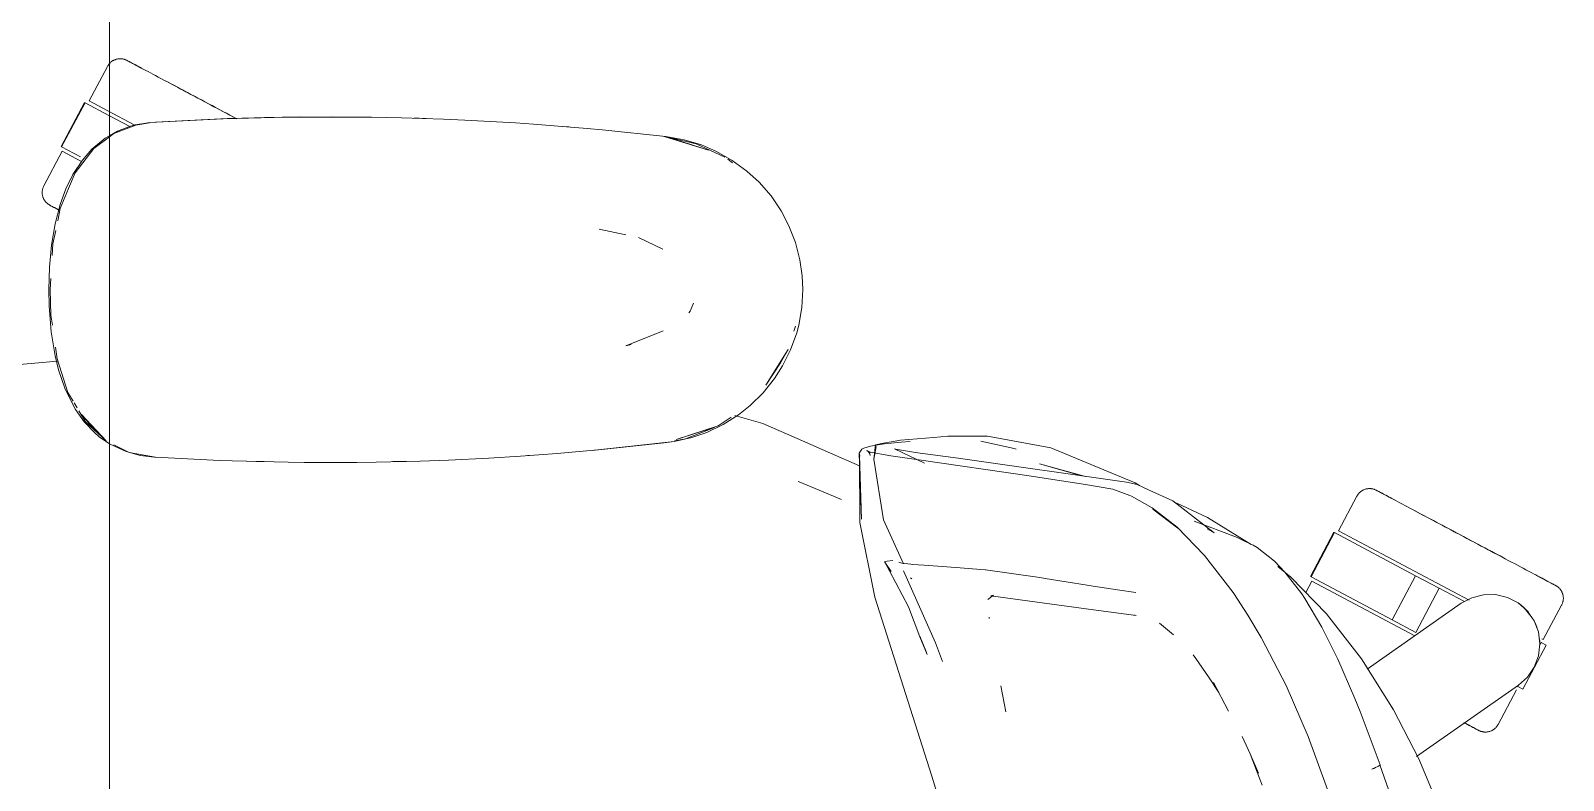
# Model space of a CAD drawing. Header units: millimetres. Extents: x 155927 to 326028, y -36033 to 97293.
# Drawn here: x 223442.4 to 223871.9, y 18969.8 to 19180.1 of the extents above; entities that cross this region are included whole.
import ezdxf

# ---------------------------------------------------------------- set-up
doc = ezdxf.new("R2010")
doc.units = ezdxf.units.MM
doc.header["$MEASUREMENT"] = 0
doc.layers.add('G-IMPT', color=8, linetype='CONTINUOUS', lineweight=9)
doc.layers.add('I-FURN', color=8, linetype='CONTINUOUS', lineweight=9)

msp = doc.modelspace()

# ---------------------------------------------------------------- linework, layer by layer
at = {"layer": 'G-IMPT'}
for p, q in [((223471.86, 19153.59), (223465.67, 19151.18)), ((223466.7, 19151.84), (223470.34, 19153.24)), ((223471.69, 19153.61), (223470.34, 19153.24)), ((223471.69, 19153.61), (223474.08, 19154.05)), ((223471.86, 19153.59), (223475.71, 19154.17)), ((223475.73, 19154.3), (223474.08, 19154.05)), ((223497.51, 19155.39), (223475.73, 19154.3)), ((223496.3, 19155.35), (223475.73, 19154.3)), ((223475.73, 19154.3), (223477.33, 19154.42)), ((223497.51, 19155.39), (223477.33, 19154.42)), ((223517.7, 19155.85), (223496.3, 19155.35)), ((223507.87, 19155.69), (223496.3, 19155.35)), ((223496.3, 19155.35), (223497.51, 19155.39)), ((223517.7, 19155.85), (223497.51, 19155.39)), ((223507.87, 19155.69), (223527.09, 19155.9)), ((223517.7, 19155.85), (223507.87, 19155.69)), ((223537.88, 19155.81), (223507.87, 19155.69)), ((223515.66, 19155.83), (223513.75, 19155.76)), ((223517.7, 19155.82), (223515.66, 19155.83)), ((223537.88, 19155.81), (223517.7, 19155.85)), ((223537.88, 19155.81), (223527.09, 19155.9)), ((223537.88, 19155.81), (223546.3, 19155.64)), ((223558.06, 19155.26), (223546.3, 19155.64)), ((223551.24, 19155.51), (223549.74, 19155.52)), ((223553.17, 19155.4), (223551.24, 19155.51)), ((223558.06, 19155.26), (223564.08, 19155)), ((223578.22, 19154.19), (223564.08, 19155)), ((223583.31, 19153.87), (223578.22, 19154.19)), ((223583.31, 19153.87), (223598.37, 19152.62)), ((223591.5, 19153.21), (223593.17, 19153.05)), ((223598.37, 19152.62), (223602.5, 19152.27)), ((223602.5, 19152.27), (223620.42, 19150.37)), ((223463.27, 19149.89), (223459.53, 19146.81)), ((223464.46, 19150.28), (223460.04, 19147.01)), ((223464.46, 19150.57), (223463.27, 19149.89)), ((223466.7, 19151.84), (223464.46, 19150.57)), ((223465.67, 19151.18), (223464.46, 19150.28)), ((223619.91, 19150.37), (223632.37, 19146.54)), ((223619.91, 19150.37), (223623.23, 19149.45)), ((223620.42, 19150.37), (223625.47, 19149.47)), ((223628.88, 19148.32), (223620.48, 19150.24)), ((223632.37, 19146.54), (223623.23, 19149.45)), ((223630.33, 19148.01), (223625.47, 19149.47)), ((223628.88, 19148.32), (223636.95, 19144.59)), ((223634.57, 19146.2), (223630.33, 19148.01)), ((223454.2, 19139.72), (223456.86, 19143.77)), ((223460.04, 19147.01), (223454.83, 19140.22)), ((223456.86, 19143.77), (223459.53, 19146.81)), ((223634.57, 19146.2), (223639.01, 19143.68)), ((223639.05, 19142.99), (223637.73, 19144)), ((223643.1, 19140.69), (223639.01, 19143.68)), ((223454.2, 19139.72), (223452.22, 19135.65)), ((223454.83, 19140.22), (223452.99, 19135.83)), ((223643.1, 19140.69), (223646.53, 19137.52)), ((223450.63, 19131.32), (223452.22, 19135.65)), ((223450.66, 19130.2), (223452.99, 19135.83)), ((223649.85, 19133.69), (223646.53, 19137.52)), ((223450.63, 19131.32), (223449.21, 19125.84)), ((223652.69, 19129.52), (223649.85, 19133.69)), ((223450.66, 19130.2), (223449.95, 19126.74)), ((223652.69, 19129.52), (223654.87, 19125.36)), ((223448.21, 19119.9), (223449.21, 19125.84)), ((223449.39, 19123.99), (223448.62, 19120.24)), ((223601.71, 19124.4), (223609.14, 19122.83)), ((223619.54, 19118.79), (223612.76, 19122.06)), ((223654.87, 19125.36), (223656.71, 19120.64)), ((223448.21, 19119.9), (223447.64, 19113.75)), ((223448.62, 19120.24), (223448.42, 19117.04)), ((223657.97, 19115.78), (223656.71, 19120.64)), ((223447.46, 19107.42), (223447.64, 19113.75)), ((223657.97, 19115.78), (223658.62, 19111.26)), ((223448.02, 19110.52), (223447.83, 19107.42)), ((223658.79, 19107.42), (223658.62, 19111.26)), ((223447.55, 19102.91), (223447.46, 19107.42)), ((223448.06, 19100.25), (223447.83, 19107.42)), ((223658.79, 19107.42), (223658.49, 19102.38)), ((223447.55, 19102.91), (223448.12, 19095.59)), ((223627.16, 19101.37), (223626.86, 19100.92)), ((223628.17, 19103.59), (223627.16, 19101.37)), ((223658.49, 19102.38), (223657.61, 19097.43)), ((223448.06, 19100.25), (223448.46, 19097.47)), ((223656.25, 19095.74), (223656.68, 19097.15)), ((223657.61, 19097.43), (223657.05, 19095.3)), ((223449.24, 19088.83), (223448.12, 19095.59)), ((223609.21, 19091.7), (223619.63, 19095.84)), ((223609.21, 19091.7), (223610.65, 19091.99)), ((223655.34, 19090.53), (223657.05, 19095.3)), ((223450.22, 19084.91), (223449.24, 19088.83)), ((223449.33, 19091.28), (223449.79, 19087.99)), ((223449.79, 19087.99), (223452.82, 19078.6)), ((223654.69, 19090.62), (223648.37, 19080.67)), ((223654.69, 19090.62), (223652.53, 19086.94)), ((223655.34, 19090.53), (223653.1, 19086.02)), ((223449.92, 19087.37), (223434.05, 19085.93)), ((223450.22, 19084.91), (223451.96, 19079.82)), ((223652.53, 19086.94), (223648.37, 19080.67)), ((223653.1, 19086.02), (223650.83, 19082.47)), ((223451.96, 19079.82), (223454.16, 19075.18)), ((223647.64, 19078.49), (223650.83, 19082.47)), ((223452.82, 19078.6), (223454.29, 19076.15)), ((223454.16, 19075.18), (223454.97, 19073.81)), ((223454.57, 19075.68), (223455.43, 19074.24)), ((223644.04, 19074.94), (223640.73, 19072.32)), ((223647.64, 19078.49), (223644.04, 19074.94)), ((223457.41, 19070.35), (223454.97, 19073.81)), ((223455.9, 19073.45), (223457.78, 19070.3)), ((223456.59, 19072.38), (223463.49, 19064.99)), ((223456.59, 19072.38), (223457.87, 19070.91)), ((223458, 19070.76), (223461.08, 19067.23)), ((223635.08, 19069.2), (223638.66, 19071.62)), ((223636.4, 19069.59), (223640.73, 19072.32)), ((223647.56, 19069.88), (223639.74, 19072.13)), ((223460.28, 19067.31), (223457.41, 19070.35)), ((223457.78, 19070.3), (223463.49, 19064.99)), ((223460.28, 19067.31), (223461.6, 19066.17)), ((223463.49, 19064.99), (223461.08, 19067.23)), ((223635.08, 19069.2), (223623.23, 19065.38)), ((223632.37, 19068.3), (223623.23, 19065.38)), ((223625.86, 19065.59), (223634.04, 19068.79)), ((223631.82, 19067.4), (223627.69, 19065.95)), ((223636.4, 19069.59), (223631.82, 19067.4)), ((223635.08, 19069.2), (223632.37, 19068.3)), ((223647.56, 19069.88), (223658.69, 19065.02)), ((223695.46, 19065.98), (223699.42, 19066.32)), ((223699.42, 19066.32), (223703.58, 19066.32)), ((223710.55, 19066.29), (223703.58, 19066.32)), ((223710.55, 19066.29), (223728.25, 19063.05)), ((223464.46, 19064.22), (223461.6, 19066.17)), ((223464.82, 19063.97), (223464.63, 19064.1)), ((223464.82, 19063.97), (223469.15, 19061.98)), ((223465.73, 19063.89), (223469.99, 19061.79)), ((223473.1, 19060.92), (223469.15, 19061.98)), ((223601.29, 19062.45), (223589.9, 19061.46)), ((223622.73, 19064.8), (223599.77, 19062.34)), ((223599.77, 19062.34), (223619.91, 19064.46)), ((223622.73, 19064.8), (223601.29, 19062.45)), ((223622.73, 19064.8), (223619.91, 19064.46)), ((223622.73, 19064.8), (223627.69, 19065.95)), ((223622.8, 19065.01), (223625.86, 19065.59)), ((223658.69, 19065.02), (223666.52, 19061.6)), ((223674.55, 19061.59), (223674.95, 19062.16)), ((223675.32, 19062.65), (223674.95, 19062.16)), ((223675.32, 19062.65), (223675.86, 19062.97)), ((223677.72, 19063.53), (223675.86, 19062.97)), ((223677.21, 19061.93), (223676.71, 19062.33)), ((223677.81, 19061.77), (223676.71, 19062.33)), ((223677.81, 19061.77), (223677.19, 19061.94)), ((223677.19, 19061.94), (223683.46, 19060.83)), ((223677.54, 19061.39), (223677.21, 19061.93)), ((223681, 19064.06), (223677.72, 19063.53)), ((223679.33, 19063.46), (223678.64, 19059.88)), ((223678.7, 19059.92), (223679.09, 19063.88)), ((223679.33, 19063.46), (223678.7, 19059.92)), ((223681.41, 19064.32), (223679.09, 19063.88)), ((223681, 19064.06), (223681.62, 19064.14)), ((223681.41, 19064.32), (223685.66, 19065.13)), ((223686.3, 19064.65), (223681.62, 19064.14)), ((223692.86, 19058.73), (223684.43, 19062.74)), ((223684.43, 19062.74), (223685.29, 19062.59)), ((223685.29, 19062.59), (223690.31, 19061.76)), ((223686.13, 19065.17), (223685.66, 19065.13)), ((223695.46, 19065.98), (223686.13, 19065.17)), ((223686.3, 19064.65), (223688.89, 19064.87)), ((223708.69, 19064.88), (223717.99, 19062.84)), ((223717.99, 19062.84), (223718.57, 19062.68)), ((223728.25, 19063.05), (223732.11, 19061.46)), ((223469.99, 19061.79), (223477.33, 19060.42)), ((223477.11, 19060.42), (223473.1, 19060.92)), ((223482.77, 19060.13), (223477.11, 19060.42)), ((223482.77, 19060.13), (223495.33, 19059.52)), ((223498.88, 19059.39), (223495.33, 19059.52)), ((223514.55, 19059.02), (223498.88, 19059.39)), ((223502.92, 19059.31), (223505.04, 19059.22)), ((223507.82, 19059.19), (223505.6, 19059.19)), ((223514.55, 19059.02), (223519.06, 19058.96)), ((223519.06, 19058.96), (223533.77, 19058.97)), ((223539.24, 19059.04), (223533.77, 19058.97)), ((223539.24, 19059.04), (223551.55, 19059.34)), ((223546.02, 19059.18), (223543.89, 19059.18)), ((223547.68, 19059.26), (223546.02, 19059.18)), ((223559.43, 19059.63), (223551.55, 19059.34)), ((223559.43, 19059.63), (223570.74, 19060.17)), ((223579.61, 19060.73), (223570.74, 19060.17)), ((223579.61, 19060.73), (223589.9, 19061.46)), ((223581.65, 19060.87), (223583.07, 19061)), ((223666.52, 19061.6), (223674.69, 19058.03)), ((223674.55, 19061.59), (223674.74, 19060.72)), ((223675.17, 19043.02), (223674.58, 19061.47)), ((223674.58, 19061.47), (223674.68, 19061.01)), ((223675.17, 19043.02), (223674.68, 19061.01)), ((223674.73, 19042.14), (223674.68, 19061.01)), ((223674.68, 19061.01), (223674.72, 19060.83)), ((223674.74, 19060.72), (223674.72, 19060.83)), ((223677.54, 19061.39), (223677.61, 19060.89)), ((223681.36, 19042.84), (223678.64, 19059.88)), ((223691.31, 19059.72), (223683.46, 19060.83)), ((223690.31, 19061.76), (223691.61, 19061.55)), ((223722.18, 19055.16), (223691.31, 19059.72)), ((223702.27, 19060.11), (223691.61, 19061.55)), ((223702.27, 19060.11), (223749.49, 19053.43)), ((223725.07, 19058.56), (223736.96, 19055.2)), ((223725.07, 19058.56), (223738.02, 19055.05)), ((223735.47, 19060.07), (223732.11, 19061.46)), ((223751.92, 19053.27), (223735.47, 19060.07)), ((223657.46, 19053.6), (223657.73, 19053.49)), ((223669.58, 19048.57), (223657.73, 19053.49)), ((223722.18, 19055.16), (223737.37, 19052.84)), ((223722.79, 19055.07), (223737.95, 19052.77)), ((223722.79, 19055.07), (223737.37, 19052.84)), ((223749.49, 19053.43), (223752.48, 19052.79)), ((223745.62, 19051.47), (223737.95, 19052.77)), ((223750.41, 19049.72), (223745.62, 19051.47)), ((223750.41, 19049.72), (223750.83, 19049.5)), ((223756.67, 19046.21), (223750.83, 19049.5)), ((223753.09, 19052.5), (223751.92, 19053.27)), ((223755.85, 19051.22), (223752.48, 19052.79)), ((223762.42, 19048.15), (223755.85, 19051.22)), ((223763.64, 19040.8), (223756.67, 19046.21)), ((223756.89, 19045.89), (223763.84, 19040.49)), ((223756.89, 19045.89), (223760.27, 19043.3)), ((223774.07, 19039.24), (223762.42, 19048.15)), ((223772.18, 19043.53), (223763.56, 19047.51)), ((223678.92, 19021.18), (223674.73, 19042.14)), ((223681.36, 19042.84), (223686.94, 19030.55)), ((223763.84, 19040.49), (223760.27, 19043.3)), ((223763.64, 19040.8), (223771.37, 19032.89)), ((223768.42, 19042.47), (223780.32, 19037.96)), ((223783.63, 19036.41), (223772.18, 19043.53)), ((223774.07, 19039.24), (223772.12, 19040.35)), ((223782.55, 19036.89), (223780.32, 19037.96)), ((223784.99, 19035.71), (223782.55, 19036.89)), ((223783.63, 19036.41), (223784.4, 19035.9)), ((223771.37, 19032.89), (223779.39, 19022.46)), ((223784.99, 19035.71), (223786.12, 19035.1)), ((223786.12, 19035.1), (223790.99, 19031.24)), ((223681.72, 19031.03), (223681.68, 19030.86)), ((223681.75, 19031.16), (223681.72, 19031.03)), ((223681.72, 19031.03), (223683.56, 19028.33)), ((223681.72, 19031.03), (223683.07, 19028.57)), ((223682.43, 19031.31), (223681.75, 19031.16)), ((223683.96, 19031.47), (223682.43, 19031.31)), ((223688.35, 19018.46), (223683.07, 19028.57)), ((223685.7, 19030.99), (223686.47, 19030.72)), ((223686.53, 19030.7), (223686.47, 19030.72)), ((223688.99, 19030.41), (223686.53, 19030.7)), ((223695.9, 19008.36), (223686.97, 19028.52)), ((223688.99, 19030.41), (223689.37, 19030.37)), ((223692.77, 19030.12), (223689.37, 19030.37)), ((223692.77, 19030.12), (223701.62, 19029.48)), ((223709.86, 19028.86), (223701.62, 19029.48)), ((223709.94, 19028.85), (223709.86, 19028.86)), ((223709.94, 19028.85), (223725.16, 19026.65)), ((223793.88, 19028.21), (223790.99, 19031.24)), ((223791.88, 19029.79), (223795.55, 19026.79)), ((223793.88, 19028.21), (223798.6, 19022.08)), ((223689.35, 19026.35), (223688.92, 19026.62)), ((223725.16, 19026.65), (223726.71, 19026.4)), ((223726.71, 19026.4), (223738.48, 19024.53)), ((223740.14, 19024.27), (223738.48, 19024.53)), ((223746.98, 19023.21), (223740.14, 19024.27)), ((223795.55, 19026.79), (223805.51, 19016.5)), ((223694.91, 18970.94), (223678.92, 19021.18)), ((223710.6, 19020.48), (223712.16, 19021.72)), ((223711.46, 19021.59), (223711.72, 19021.64)), ((223738.79, 19017.85), (223711.46, 19021.59)), ((223711.95, 19021.68), (223711.72, 19021.64)), ((223746.98, 19023.21), (223752.05, 19022.46)), ((223779.39, 19022.46), (223779.56, 19022.2)), ((223783.44, 19016.1), (223779.56, 19022.2)), ((223798.6, 19022.08), (223799.46, 19020.79)), ((223804.19, 19012.79), (223799.46, 19020.79)), ((223688.35, 19018.46), (223691.6, 19010)), ((223710.95, 19015.53), (223711, 19015.18)), ((223738.79, 19017.85), (223752.14, 19016.07)), ((223752.14, 19016.07), (223751.67, 19016.22)), ((223783.44, 19016.1), (223787.21, 19009.88)), ((223815.32, 19003.9), (223805.51, 19016.5)), ((223762.64, 19010.57), (223758.73, 19013.91)), ((223808.5, 19004.18), (223804.19, 19012.79)), ((223808.72, 19003.74), (223804.19, 19012.79)), ((223804.19, 19012.79), (223804.5, 19012.19)), ((223808.72, 19003.74), (223804.5, 19012.19)), ((223693.62, 19005.1), (223691.6, 19010.2)), ((223691.6, 19010.2), (223693.39, 19005.67)), ((223691.6, 19010), (223693.62, 19005.1)), ((223697.89, 19003.11), (223695.9, 19008.36)), ((223790.78, 19003.08), (223787.21, 19009.88)), ((223768.92, 19003.94), (223768.16, 19005.04)), ((223772.41, 18998.81), (223768.92, 19003.94)), ((223790.78, 19003.08), (223794.17, 18996.36)), ((223808.5, 19004.18), (223808.72, 19003.74)), ((223808.72, 19003.74), (223813.49, 18992.78)), ((223815.32, 19003.9), (223824.29, 18989.6)), ((223772.8, 18998.23), (223772.41, 18998.81)), ((223775.36, 18994.47), (223772.8, 18998.23)), ((223715.63, 18989.05), (223714.22, 18996.31)), ((223775.36, 18994.47), (223773.86, 18997.25)), ((223778.04, 18989.16), (223773.86, 18997.25)), ((223800.34, 18982.13), (223794.17, 18996.36)), ((223813.49, 18992.78), (223814.97, 18989.1)), ((223814.97, 18989.1), (223820.55, 18974.14)), ((223824.29, 18989.6), (223831.38, 18975.83)), ((223781.92, 18982.1), (223784.11, 18977.25)), ((223800.34, 18982.13), (223805.8, 18967.25)), ((223784.11, 18977.25), (223786.42, 18971.81)), ((223784.11, 18977.25), (223786.84, 18970.17)), ((223819.28, 18973.36), (223818.22, 18972.93)), ((223818.22, 18972.93), (223818.82, 18973.16)), ((223819.28, 18973.36), (223818.82, 18973.16)), ((223819.28, 18973.36), (223820.11, 18973.74)), ((223819.28, 18973.36), (223819.92, 18973.64)), ((223819.92, 18973.64), (223820.11, 18973.74)), ((223820.51, 18974.01), (223820.11, 18973.74)), ((223820.11, 18973.74), (223820.5, 18973.96)), ((223820.51, 18974.01), (223820.5, 18973.96)), ((223820.55, 18974.14), (223820.51, 18974.01)), ((223820.51, 18974.01), (223820.51, 18974.14)), ((223820.51, 18974.14), (223822.91, 18967.21)), ((223838.9, 18957.85), (223831.38, 18975.83)), ((223694.91, 18970.94), (223704.09, 18940.96)), ((223787.5, 18968.44), (223786.84, 18970.17))]:
    msp.add_line(p, q, dxfattribs=at)
at = {"layer": 'I-FURN'}
for p, q in [((223464.46, 18069.61), (223464.46, 19469.61)), ((223464.46, 19469.61), (223464.46, 18069.61)), ((223463.9, 19170.05), (223458.75, 19160.36)), ((223463.9, 19170.05), (223463.98, 19170.19)), ((223463.98, 19170.19), (223464.06, 19170.32)), ((223464.06, 19170.32), (223464.15, 19170.46)), ((223464.15, 19170.46), (223464.24, 19170.59)), ((223464.24, 19170.59), (223464.34, 19170.72)), ((223464.34, 19170.72), (223464.45, 19170.84)), ((223464.45, 19170.84), (223464.56, 19170.96)), ((223464.56, 19170.96), (223464.67, 19171.07)), ((223464.67, 19171.07), (223464.79, 19171.18)), ((223464.79, 19171.18), (223464.92, 19171.28)), ((223464.92, 19171.28), (223465.04, 19171.38)), ((223465.04, 19171.38), (223465.17, 19171.48)), ((223465.17, 19171.48), (223465.31, 19171.56)), ((223465.31, 19171.56), (223465.45, 19171.65)), ((223465.45, 19171.65), (223465.59, 19171.73)), ((223465.59, 19171.73), (223465.73, 19171.8)), ((223465.73, 19171.8), (223465.88, 19171.86)), ((223465.88, 19171.86), (223466.03, 19171.92)), ((223466.03, 19171.92), (223466.18, 19171.98)), ((223466.18, 19171.98), (223466.33, 19172.03)), ((223466.33, 19172.03), (223466.49, 19172.07)), ((223466.49, 19172.07), (223466.65, 19172.1)), ((223466.65, 19172.1), (223466.81, 19172.13)), ((223466.81, 19172.13), (223466.97, 19172.15)), ((223466.97, 19172.15), (223467.13, 19172.17)), ((223467.13, 19172.17), (223467.29, 19172.18)), ((223467.29, 19172.18), (223467.45, 19172.18)), ((223467.45, 19172.18), (223467.61, 19172.18)), ((223467.61, 19172.18), (223467.77, 19172.17)), ((223467.77, 19172.17), (223467.93, 19172.16)), ((223467.93, 19172.16), (223468.09, 19172.13)), ((223468.09, 19172.13), (223468.25, 19172.11)), ((223468.25, 19172.11), (223468.41, 19172.07)), ((223468.41, 19172.07), (223468.56, 19172.03)), ((223468.56, 19172.03), (223468.72, 19171.98)), ((223468.72, 19171.98), (223468.87, 19171.93)), ((223468.87, 19171.93), (223469.02, 19171.87)), ((223469.02, 19171.87), (223469.16, 19171.8)), ((223469.16, 19171.8), (223469.31, 19171.73)), ((223469.31, 19171.73), (223469.35, 19171.71)), ((223469.35, 19171.71), (223469.37, 19171.7)), ((223469.4, 19171.69), (223469.35, 19171.71)), ((223469.35, 19171.71), (223469.35, 19171.71)), ((223469.37, 19171.7), (223469.43, 19171.67)), ((223469.48, 19171.64), (223469.4, 19171.69)), ((223469.43, 19171.67), (223469.53, 19171.62)), ((223469.6, 19171.58), (223469.48, 19171.64)), ((223469.53, 19171.62), (223469.67, 19171.54)), ((223469.76, 19171.49), (223469.6, 19171.58)), ((223469.67, 19171.54), (223469.85, 19171.45)), ((223469.96, 19171.39), (223469.76, 19171.49)), ((223469.85, 19171.45), (223470.07, 19171.33)), ((223470.2, 19171.26), (223469.96, 19171.39)), ((223470.07, 19171.33), (223470.33, 19171.19)), ((223470.48, 19171.11), (223470.2, 19171.26)), ((223470.33, 19171.19), (223470.62, 19171.03)), ((223470.8, 19170.94), (223470.48, 19171.11)), ((223470.62, 19171.03), (223470.96, 19170.86)), ((223471.16, 19170.75), (223470.8, 19170.94)), ((223470.96, 19170.86), (223471.33, 19170.66)), ((223471.55, 19170.54), (223471.16, 19170.75)), ((223471.33, 19170.66), (223471.74, 19170.44)), ((223471.98, 19170.31), (223471.55, 19170.54)), ((223471.74, 19170.44), (223472.19, 19170.2)), ((223472.44, 19170.07), (223471.98, 19170.31)), ((223472.19, 19170.2), (223472.67, 19169.95)), ((223472.95, 19169.8), (223472.44, 19170.07)), ((223472.67, 19169.95), (223473.19, 19169.67)), ((223473.48, 19169.52), (223472.95, 19169.8)), ((223473.19, 19169.67), (223473.74, 19169.38)), ((223474.05, 19169.21), (223473.48, 19169.52)), ((223473.74, 19169.38), (223474.32, 19169.07)), ((223474.65, 19168.89), (223474.05, 19169.21)), ((223475.29, 19168.56), (223474.65, 19168.89)), ((223475.95, 19168.2), (223475.29, 19168.56)), ((223476.64, 19167.83), (223475.95, 19168.2)), ((223477.37, 19167.45), (223476.64, 19167.83)), ((223478.12, 19167.05), (223477.37, 19167.45)), ((223478.89, 19166.64), (223478.12, 19167.05)), ((223479.69, 19166.21), (223478.89, 19166.64)), ((223480.52, 19165.77), (223479.69, 19166.21)), ((223480.07, 19166.01), (223480.9, 19165.57)), ((223481.36, 19165.32), (223480.52, 19165.77)), ((223480.9, 19165.57), (223481.76, 19165.11)), ((223482.23, 19164.86), (223481.36, 19165.32)), ((223481.76, 19165.11), (223482.64, 19164.65)), ((223483.12, 19164.39), (223482.23, 19164.86)), ((223482.64, 19164.65), (223483.53, 19164.17)), ((223484.02, 19163.91), (223483.12, 19164.39)), ((223483.53, 19164.17), (223484.45, 19163.68)), ((223484.95, 19163.42), (223484.02, 19163.91)), ((223484.45, 19163.68), (223485.38, 19163.19)), ((223485.88, 19162.92), (223484.95, 19163.42)), ((223485.38, 19163.19), (223486.32, 19162.69)), ((223486.84, 19162.41), (223485.88, 19162.92)), ((223486.32, 19162.69), (223487.28, 19162.18)), ((223487.8, 19161.9), (223486.84, 19162.41)), ((223487.28, 19162.18), (223488.25, 19161.66)), ((223488.77, 19161.38), (223487.8, 19161.9)), ((223488.25, 19161.66), (223489.23, 19161.14)), ((223489.76, 19160.86), (223488.77, 19161.38)), ((223489.23, 19161.14), (223490.21, 19160.62)), ((223490.75, 19160.33), (223489.76, 19160.86)), ((223457.45, 19159.92), (223450.88, 19147.56)), ((223451.05, 19147.46), (223457.62, 19159.83)), ((223457.62, 19159.83), (223464.32, 19156.27)), ((223464.03, 19157.55), (223458.75, 19160.36)), ((223471.41, 19153.63), (223464.03, 19157.55)), ((223490.21, 19160.62), (223491.21, 19160.09)), ((223491.75, 19159.8), (223490.75, 19160.33)), ((223491.21, 19160.09), (223492.21, 19159.56)), ((223492.75, 19159.27), (223491.75, 19159.8)), ((223492.21, 19159.56), (223493.21, 19159.03)), ((223493.75, 19158.74), (223492.75, 19159.27)), ((223493.21, 19159.03), (223494.21, 19158.49)), ((223494.76, 19158.2), (223493.75, 19158.74)), ((223494.21, 19158.49), (223495.22, 19157.96)), ((223495.76, 19157.67), (223494.76, 19158.2)), ((223495.22, 19157.96), (223496.22, 19157.42)), ((223496.76, 19157.14), (223495.76, 19157.67)), ((223496.22, 19157.42), (223497.22, 19156.89)), ((223497.76, 19156.6), (223496.76, 19157.14)), ((223497.22, 19156.89), (223498.22, 19156.36)), ((223498.76, 19156.08), (223497.76, 19156.6)), ((223464.32, 19156.27), (223470.13, 19153.18)), ((223498.22, 19156.36), (223499.21, 19155.83)), ((223499.74, 19155.55), (223498.76, 19156.08)), ((223499.21, 19155.83), (223500.2, 19155.31)), ((223451.24, 19146.23), (223446.09, 19136.55)), ((223456.34, 19144.65), (223451.05, 19147.46)), ((223456.43, 19143.47), (223451.24, 19146.23)), ((223445.62, 19134.81), (223445.63, 19134.97)), ((223445.63, 19134.97), (223445.64, 19135.13)), ((223445.64, 19135.13), (223445.66, 19135.29)), ((223445.66, 19135.29), (223445.69, 19135.45)), ((223445.69, 19135.45), (223445.73, 19135.61)), ((223445.73, 19135.61), (223445.77, 19135.76)), ((223445.77, 19135.76), (223445.82, 19135.92)), ((223445.82, 19135.92), (223445.87, 19136.07)), ((223445.87, 19136.07), (223445.93, 19136.22)), ((223445.93, 19136.22), (223445.99, 19136.36)), ((223445.99, 19136.36), (223446.07, 19136.51)), ((223446.07, 19136.51), (223446.09, 19136.55)), ((223445.61, 19134.65), (223445.62, 19134.81)), ((223445.62, 19134.49), (223445.61, 19134.65)), ((223445.63, 19134.33), (223445.62, 19134.49)), ((223445.64, 19134.17), (223445.63, 19134.33)), ((223445.67, 19134.01), (223445.64, 19134.17)), ((223445.7, 19133.85), (223445.67, 19134.01)), ((223445.73, 19133.69), (223445.7, 19133.85)), ((223445.77, 19133.53), (223445.73, 19133.69)), ((223445.82, 19133.38), (223445.77, 19133.53)), ((223445.88, 19133.23), (223445.82, 19133.38)), ((223445.94, 19133.08), (223445.88, 19133.23)), ((223446, 19132.93), (223445.94, 19133.08)), ((223446.07, 19132.79), (223446, 19132.93)), ((223446.15, 19132.65), (223446.07, 19132.79)), ((223446.23, 19132.51), (223446.15, 19132.65)), ((223446.32, 19132.37), (223446.23, 19132.51)), ((223446.42, 19132.24), (223446.32, 19132.37)), ((223446.52, 19132.12), (223446.42, 19132.24)), ((223446.62, 19131.99), (223446.52, 19132.12)), ((223446.73, 19131.87), (223446.62, 19131.99)), ((223446.84, 19131.76), (223446.73, 19131.87)), ((223446.96, 19131.65), (223446.84, 19131.76)), ((223447.08, 19131.54), (223446.96, 19131.65)), ((223447.21, 19131.44), (223447.08, 19131.54)), ((223447.34, 19131.35), (223447.21, 19131.44)), ((223447.47, 19131.26), (223447.34, 19131.35)), ((223447.61, 19131.18), (223447.47, 19131.26)), ((223447.75, 19131.1), (223447.61, 19131.18)), ((223447.76, 19131.09), (223447.75, 19131.1)), ((223447.75, 19131.1), (223447.77, 19131.09)), ((223447.8, 19131.07), (223447.76, 19131.09)), ((223447.77, 19131.09), (223447.83, 19131.05)), ((223447.88, 19131.03), (223447.8, 19131.07)), ((223447.83, 19131.05), (223447.93, 19131)), ((223448, 19130.96), (223447.88, 19131.03)), ((223447.93, 19131), (223448.07, 19130.93)), ((223448.17, 19130.88), (223448, 19130.96)), ((223448.07, 19130.93), (223448.25, 19130.83)), ((223448.37, 19130.77), (223448.17, 19130.88)), ((223448.25, 19130.83), (223448.47, 19130.71)), ((223448.61, 19130.64), (223448.37, 19130.77)), ((223448.47, 19130.71), (223448.73, 19130.58)), ((223448.89, 19130.49), (223448.61, 19130.64)), ((223448.73, 19130.58), (223449.03, 19130.42)), ((223449.2, 19130.33), (223448.89, 19130.49)), ((223449.03, 19130.42), (223449.36, 19130.24)), ((223449.56, 19130.14), (223449.2, 19130.33)), ((223449.36, 19130.24), (223449.74, 19130.04)), ((223449.95, 19129.93), (223449.56, 19130.14)), ((223449.74, 19130.04), (223450.15, 19129.82)), ((223450.38, 19129.7), (223449.95, 19129.93)), ((223814.03, 19049.49), (223808.88, 19039.8)), ((223814.03, 19049.49), (223814.11, 19049.63)), ((223814.11, 19049.63), (223814.19, 19049.77)), ((223814.19, 19049.77), (223814.28, 19049.9)), ((223814.28, 19049.9), (223814.37, 19050.03)), ((223814.37, 19050.03), (223814.47, 19050.16)), ((223814.47, 19050.16), (223814.58, 19050.28)), ((223814.58, 19050.28), (223814.69, 19050.4)), ((223814.69, 19050.4), (223814.8, 19050.51)), ((223814.8, 19050.51), (223814.92, 19050.62)), ((223814.92, 19050.62), (223815.05, 19050.72)), ((223815.05, 19050.72), (223815.17, 19050.82)), ((223815.17, 19050.82), (223815.3, 19050.92)), ((223815.3, 19050.92), (223815.44, 19051.01)), ((223815.44, 19051.01), (223815.58, 19051.09)), ((223815.58, 19051.09), (223815.72, 19051.17)), ((223815.72, 19051.17), (223815.86, 19051.24)), ((223815.86, 19051.24), (223816.01, 19051.3)), ((223816.01, 19051.3), (223816.16, 19051.36)), ((223816.16, 19051.36), (223816.31, 19051.42)), ((223816.31, 19051.42), (223816.46, 19051.47)), ((223816.46, 19051.47), (223816.62, 19051.51)), ((223816.62, 19051.51), (223816.78, 19051.54)), ((223816.78, 19051.54), (223816.94, 19051.57)), ((223816.94, 19051.57), (223817.1, 19051.6)), ((223817.1, 19051.6), (223817.26, 19051.61)), ((223817.26, 19051.61), (223817.42, 19051.62)), ((223817.42, 19051.62), (223817.58, 19051.63)), ((223817.58, 19051.63), (223817.74, 19051.62)), ((223817.74, 19051.62), (223817.9, 19051.61)), ((223817.9, 19051.61), (223818.06, 19051.6)), ((223818.06, 19051.6), (223818.22, 19051.58)), ((223818.22, 19051.58), (223818.38, 19051.55)), ((223818.38, 19051.55), (223818.54, 19051.51)), ((223818.54, 19051.51), (223818.69, 19051.47)), ((223818.69, 19051.47), (223818.85, 19051.42)), ((223818.85, 19051.42), (223819, 19051.37)), ((223819, 19051.37), (223819.15, 19051.31)), ((223819.15, 19051.31), (223819.29, 19051.25)), ((223819.29, 19051.25), (223819.44, 19051.17)), ((223819.44, 19051.17), (223819.48, 19051.15)), ((223819.48, 19051.15), (223819.5, 19051.14)), ((223819.53, 19051.13), (223819.48, 19051.15)), ((223819.48, 19051.15), (223819.48, 19051.15)), ((223819.5, 19051.14), (223819.56, 19051.11)), ((223819.61, 19051.08), (223819.53, 19051.13)), ((223819.56, 19051.11), (223819.66, 19051.06)), ((223819.73, 19051.02), (223819.61, 19051.08)), ((223819.66, 19051.06), (223819.8, 19050.98)), ((223819.89, 19050.93), (223819.73, 19051.02)), ((223819.8, 19050.98), (223819.98, 19050.89)), ((223820.09, 19050.83), (223819.89, 19050.93)), ((223819.98, 19050.89), (223820.2, 19050.77)), ((223820.33, 19050.7), (223820.09, 19050.83)), ((223820.2, 19050.77), (223820.46, 19050.63)), ((223820.61, 19050.55), (223820.33, 19050.7)), ((223820.46, 19050.63), (223820.75, 19050.48)), ((223820.93, 19050.38), (223820.61, 19050.55)), ((223820.75, 19050.48), (223821.09, 19050.3)), ((223821.29, 19050.19), (223820.93, 19050.38)), ((223821.09, 19050.3), (223821.46, 19050.1)), ((223821.68, 19049.98), (223821.29, 19050.19)), ((223821.46, 19050.1), (223821.87, 19049.88)), ((223822.11, 19049.75), (223821.68, 19049.98)), ((223821.87, 19049.88), (223822.32, 19049.64)), ((223822.57, 19049.51), (223822.11, 19049.75)), ((223822.32, 19049.64), (223822.8, 19049.39)), ((223823.08, 19049.24), (223822.57, 19049.51)), ((223822.8, 19049.39), (223823.32, 19049.11)), ((223823.61, 19048.96), (223823.08, 19049.24)), ((223823.32, 19049.11), (223823.87, 19048.82)), ((223824.18, 19048.65), (223823.61, 19048.96)), ((223823.87, 19048.82), (223824.45, 19048.51)), ((223824.78, 19048.33), (223824.18, 19048.65)), ((223825.42, 19048), (223824.78, 19048.33)), ((223826.08, 19047.64), (223825.42, 19048)), ((223826.77, 19047.27), (223826.08, 19047.64)), ((223827.5, 19046.89), (223826.77, 19047.27)), ((223828.25, 19046.49), (223827.5, 19046.89)), ((223829.02, 19046.08), (223828.25, 19046.49)), ((223829.82, 19045.65), (223829.02, 19046.08)), ((223830.65, 19045.22), (223829.82, 19045.65)), ((223830.2, 19045.45), (223831.03, 19045.01)), ((223831.49, 19044.76), (223830.65, 19045.22)), ((223831.03, 19045.01), (223831.89, 19044.55)), ((223832.36, 19044.3), (223831.49, 19044.76)), ((223831.89, 19044.55), (223832.77, 19044.09)), ((223833.25, 19043.83), (223832.36, 19044.3)), ((223832.77, 19044.09), (223833.66, 19043.61)), ((223834.15, 19043.35), (223833.25, 19043.83)), ((223833.66, 19043.61), (223834.58, 19043.13)), ((223835.08, 19042.86), (223834.15, 19043.35)), ((223834.58, 19043.13), (223835.51, 19042.63)), ((223836.01, 19042.36), (223835.08, 19042.86)), ((223835.51, 19042.63), (223836.45, 19042.13)), ((223836.97, 19041.86), (223836.01, 19042.36)), ((223836.45, 19042.13), (223837.41, 19041.62)), ((223837.93, 19041.34), (223836.97, 19041.86)), ((223837.41, 19041.62), (223838.38, 19041.1)), ((223838.9, 19040.82), (223837.93, 19041.34)), ((223838.38, 19041.1), (223839.36, 19040.58)), ((223839.89, 19040.3), (223838.9, 19040.82)), ((223839.36, 19040.58), (223840.34, 19040.06)), ((223807.58, 19039.36), (223801.01, 19027)), ((223801.18, 19026.9), (223807.75, 19039.27)), ((223807.75, 19039.27), (223830.46, 19027.19)), ((223845.48, 19020.34), (223808.88, 19039.8)), ((223840.88, 19039.77), (223839.89, 19040.3)), ((223840.34, 19040.06), (223841.34, 19039.53)), ((223841.88, 19039.24), (223840.88, 19039.77)), ((223841.34, 19039.53), (223842.34, 19039)), ((223842.88, 19038.71), (223841.88, 19039.24)), ((223842.34, 19039), (223843.34, 19038.47)), ((223843.88, 19038.18), (223842.88, 19038.71)), ((223843.34, 19038.47), (223844.34, 19037.93)), ((223844.89, 19037.64), (223843.88, 19038.18)), ((223844.34, 19037.93), (223845.35, 19037.4)), ((223845.89, 19037.11), (223844.89, 19037.64)), ((223845.35, 19037.4), (223846.35, 19036.86)), ((223846.89, 19036.58), (223845.89, 19037.11)), ((223846.35, 19036.86), (223847.35, 19036.33)), ((223847.89, 19036.04), (223846.89, 19036.58)), ((223847.35, 19036.33), (223848.35, 19035.8)), ((223848.89, 19035.52), (223847.89, 19036.04)), ((223848.35, 19035.8), (223849.34, 19035.27)), ((223849.87, 19034.99), (223848.89, 19035.52)), ((223849.34, 19035.27), (223850.33, 19034.75)), ((223850.85, 19034.47), (223849.87, 19034.99)), ((223850.33, 19034.75), (223851.3, 19034.23)), ((223851.82, 19033.96), (223850.85, 19034.47)), ((223851.3, 19034.23), (223852.26, 19033.72)), ((223852.78, 19033.45), (223851.82, 19033.96)), ((223852.26, 19033.72), (223853.22, 19033.21)), ((223853.72, 19032.94), (223852.78, 19033.45)), ((223853.22, 19033.21), (223854.15, 19032.72)), ((223854.65, 19032.45), (223853.72, 19032.94)), ((223854.15, 19032.72), (223855.08, 19032.23)), ((223855.57, 19031.96), (223854.65, 19032.45)), ((223855.08, 19032.23), (223855.98, 19031.74)), ((223856.46, 19031.49), (223855.57, 19031.96)), ((223857.34, 19031.02), (223856.46, 19031.49)), ((223858.2, 19030.57), (223857.34, 19031.02)), ((223859.03, 19030.12), (223858.2, 19030.57)), ((223859.84, 19029.69), (223859.03, 19030.12)), ((223860.63, 19029.27), (223859.84, 19029.69)), ((223861.39, 19028.87), (223860.63, 19029.27)), ((223862.13, 19028.48), (223861.39, 19028.87)), ((223862.84, 19028.1), (223862.13, 19028.48)), ((223863.51, 19027.74), (223862.84, 19028.1)), ((223864.16, 19027.4), (223863.51, 19027.74)), ((223801.37, 19025.67), (223799.69, 19022.52)), ((223823.89, 19014.83), (223801.18, 19026.9)), ((223830.06, 19010.42), (223801.37, 19025.67)), ((223823.89, 19014.83), (223830.46, 19027.19)), ((223830.46, 19027.19), (223837.1, 19023.66)), ((223830.53, 19011.3), (223837.1, 19023.66)), ((223837.1, 19023.66), (223844.16, 19019.91)), ((223864.78, 19027.07), (223864.16, 19027.4)), ((223865.36, 19026.76), (223864.78, 19027.07)), ((223865.05, 19026.92), (223865.62, 19026.62)), ((223865.91, 19026.46), (223865.36, 19026.76)), ((223865.62, 19026.62), (223866.16, 19026.33)), ((223866.43, 19026.19), (223865.91, 19026.46)), ((223866.16, 19026.33), (223866.66, 19026.07)), ((223866.91, 19025.93), (223866.43, 19026.19)), ((223866.66, 19026.07), (223867.12, 19025.82)), ((223867.36, 19025.7), (223866.91, 19025.93)), ((223867.12, 19025.82), (223867.55, 19025.59)), ((223867.77, 19025.48), (223867.36, 19025.7)), ((223867.55, 19025.59), (223867.94, 19025.38)), ((223868.14, 19025.28), (223867.77, 19025.48)), ((223867.94, 19025.38), (223868.3, 19025.19)), ((223868.48, 19025.1), (223868.14, 19025.28)), ((223868.3, 19025.19), (223868.62, 19025.03)), ((223868.77, 19024.94), (223868.48, 19025.1)), ((223868.62, 19025.03), (223868.9, 19024.88)), ((223869.03, 19024.81), (223868.77, 19024.94)), ((223868.9, 19024.88), (223869.14, 19024.75)), ((223869.25, 19024.69), (223869.03, 19024.81)), ((223869.14, 19024.75), (223869.34, 19024.64)), ((223869.43, 19024.59), (223869.25, 19024.69)), ((223869.34, 19024.64), (223869.5, 19024.56)), ((223869.57, 19024.52), (223869.43, 19024.59)), ((223869.5, 19024.56), (223869.62, 19024.49)), ((223869.67, 19024.46), (223869.57, 19024.52)), ((223869.62, 19024.49), (223869.7, 19024.45)), ((223869.73, 19024.43), (223869.67, 19024.46)), ((223869.7, 19024.45), (223869.75, 19024.43)), ((223869.75, 19024.42), (223869.73, 19024.43)), ((223869.75, 19024.43), (223869.75, 19024.42)), ((223869.75, 19024.42), (223869.89, 19024.34)), ((223869.89, 19024.34), (223870.03, 19024.26)), ((223870.03, 19024.26), (223870.16, 19024.17)), ((223870.16, 19024.17), (223870.3, 19024.08)), ((223870.3, 19024.08), (223870.42, 19023.98)), ((223870.42, 19023.98), (223870.54, 19023.87)), ((223870.54, 19023.87), (223870.66, 19023.76)), ((223870.66, 19023.76), (223870.78, 19023.65)), ((223870.78, 19023.65), (223870.88, 19023.53)), ((223870.88, 19023.53), (223870.99, 19023.4)), ((223870.99, 19023.4), (223871.09, 19023.28)), ((223871.09, 19023.28), (223871.18, 19023.15)), ((223816.87, 19000.94), (223843.3, 19019.45)), ((223843.3, 19019.45), (223846.27, 19021.03)), ((223846.27, 19021.03), (223849.54, 19021.86)), ((223849.54, 19021.86), (223852.92, 19021.89)), ((223852.92, 19021.89), (223856.2, 19021.1)), ((223856.2, 19021.1), (223859.19, 19019.55)), ((223859.19, 19019.55), (223861.73, 19017.33)), ((223860.9, 19018.19), (223859.48, 19019.35)), ((223866.27, 19009.29), (223871.42, 19018.97)), ((223871.18, 19023.15), (223871.27, 19023.01)), ((223871.27, 19023.01), (223871.35, 19022.87)), ((223871.35, 19022.87), (223871.43, 19022.73)), ((223871.44, 19019.01), (223871.42, 19018.97)), ((223871.43, 19022.73), (223871.5, 19022.59)), ((223871.51, 19019.15), (223871.44, 19019.01)), ((223871.5, 19022.59), (223871.57, 19022.44)), ((223871.58, 19019.3), (223871.51, 19019.15)), ((223871.57, 19022.44), (223871.63, 19022.29)), ((223871.64, 19019.45), (223871.58, 19019.3)), ((223871.63, 19022.29), (223871.68, 19022.14)), ((223871.69, 19019.6), (223871.64, 19019.45)), ((223871.68, 19022.14), (223871.73, 19021.99)), ((223871.74, 19019.76), (223871.69, 19019.6)), ((223871.73, 19021.99), (223871.77, 19021.83)), ((223871.78, 19019.91), (223871.74, 19019.76)), ((223871.77, 19021.83), (223871.81, 19021.67)), ((223871.81, 19020.07), (223871.78, 19019.91)), ((223871.81, 19021.67), (223871.84, 19021.51)), ((223871.84, 19020.23), (223871.81, 19020.07)), ((223871.84, 19021.51), (223871.86, 19021.35)), ((223871.86, 19020.39), (223871.84, 19020.23)), ((223871.86, 19021.35), (223871.88, 19021.19)), ((223871.88, 19020.55), (223871.86, 19020.39)), ((223871.88, 19021.19), (223871.89, 19021.03)), ((223871.89, 19020.71), (223871.88, 19020.55)), ((223871.89, 19021.03), (223871.89, 19020.87)), ((223871.89, 19020.87), (223871.89, 19020.71)), ((223830.53, 19011.3), (223823.89, 19014.83)), ((223863.19, 19015.41), (223860.9, 19018.19)), ((223861.73, 19017.33), (223863.67, 19014.57)), ((223863.67, 19014.57), (223864.89, 19011.42)), ((223864.89, 19011.42), (223865.32, 19008.08)), ((223860.51, 18995.36), (223867.08, 19007.72)), ((223865.32, 19008.08), (223864.93, 19004.73)), ((223865.69, 19008.46), (223865.28, 19007.71)), ((223865.77, 19008.42), (223865.69, 19008.46)), ((223865.69, 19008.46), (223867.08, 19007.72)), ((223866.27, 19009.29), (223865.89, 19009.49)), ((223864.93, 19004.73), (223863.76, 19001.56)), ((223861.86, 18998.77), (223859.35, 18996.52)), ((223863.76, 19001.56), (223861.86, 18998.77)), ((223859.35, 18996.52), (223830.76, 18976.5)), ((223853.61, 18985.47), (223858.76, 18995.16)), ((223860.51, 18995.36), (223859.11, 18996.1)), ((223859.11, 18996.1), (223859.2, 18996.06)), ((223844.02, 18986), (223844.56, 18985.72)), ((223844.83, 18985.57), (223844.32, 18985.85)), ((223844.56, 18985.72), (223845.06, 18985.45)), ((223845.32, 18985.32), (223844.83, 18985.57)), ((223845.06, 18985.45), (223845.53, 18985.21)), ((223845.76, 18985.08), (223845.32, 18985.32)), ((223845.53, 18985.21), (223845.96, 18984.98)), ((223846.17, 18984.86), (223845.76, 18985.08)), ((223845.96, 18984.98), (223846.35, 18984.77)), ((223846.55, 18984.66), (223846.17, 18984.86)), ((223846.35, 18984.77), (223846.7, 18984.58)), ((223846.88, 18984.49), (223846.55, 18984.66)), ((223853.06, 18984.68), (223852.95, 18984.56)), ((223853.16, 18984.8), (223853.06, 18984.68)), ((223853.26, 18984.93), (223853.16, 18984.8)), ((223853.36, 18985.06), (223853.26, 18984.93)), ((223853.44, 18985.19), (223853.36, 18985.06)), ((223853.53, 18985.33), (223853.44, 18985.19)), ((223853.61, 18985.47), (223853.53, 18985.33)), ((223846.7, 18984.58), (223847.02, 18984.41)), ((223847.18, 18984.33), (223846.88, 18984.49)), ((223847.02, 18984.41), (223847.3, 18984.26)), ((223847.44, 18984.19), (223847.18, 18984.33)), ((223847.3, 18984.26), (223847.54, 18984.13)), ((223847.66, 18984.07), (223847.44, 18984.19)), ((223847.54, 18984.13), (223847.74, 18984.03)), ((223847.84, 18983.98), (223847.66, 18984.07)), ((223847.74, 18984.03), (223847.91, 18983.94)), ((223847.98, 18983.9), (223847.84, 18983.98)), ((223847.91, 18983.94), (223848.03, 18983.88)), ((223848.08, 18983.85), (223847.98, 18983.9)), ((223848.03, 18983.88), (223848.11, 18983.83)), ((223848.14, 18983.82), (223848.08, 18983.85)), ((223848.11, 18983.83), (223848.15, 18983.81)), ((223848.16, 18983.81), (223848.14, 18983.82)), ((223848.15, 18983.81), (223848.16, 18983.81)), ((223848.2, 18983.79), (223848.16, 18983.81)), ((223848.34, 18983.72), (223848.2, 18983.79)), ((223848.49, 18983.65), (223848.34, 18983.72)), ((223848.64, 18983.59), (223848.49, 18983.65)), ((223848.79, 18983.54), (223848.64, 18983.59)), ((223848.94, 18983.49), (223848.79, 18983.54)), ((223849.1, 18983.45), (223848.94, 18983.49)), ((223849.26, 18983.41), (223849.1, 18983.45)), ((223849.42, 18983.38), (223849.26, 18983.41)), ((223849.57, 18983.36), (223849.42, 18983.38)), ((223849.74, 18983.35), (223849.57, 18983.36)), ((223849.9, 18983.34), (223849.74, 18983.35)), ((223850.06, 18983.33), (223849.9, 18983.34)), ((223850.22, 18983.34), (223850.06, 18983.33)), ((223850.38, 18983.35), (223850.22, 18983.34)), ((223850.54, 18983.36), (223850.38, 18983.35)), ((223850.7, 18983.39), (223850.54, 18983.36)), ((223850.86, 18983.42), (223850.7, 18983.39)), ((223851.02, 18983.45), (223850.86, 18983.42)), ((223851.17, 18983.49), (223851.02, 18983.45)), ((223851.32, 18983.54), (223851.17, 18983.49)), ((223851.48, 18983.6), (223851.32, 18983.54)), ((223851.63, 18983.66), (223851.48, 18983.6)), ((223851.77, 18983.72), (223851.63, 18983.66)), ((223851.92, 18983.79), (223851.77, 18983.72)), ((223852.06, 18983.87), (223851.92, 18983.79)), ((223852.2, 18983.95), (223852.06, 18983.87)), ((223852.33, 18984.04), (223852.2, 18983.95)), ((223852.46, 18984.14), (223852.33, 18984.04)), ((223852.59, 18984.24), (223852.46, 18984.14)), ((223852.71, 18984.34), (223852.59, 18984.24)), ((223852.83, 18984.45), (223852.71, 18984.34)), ((223852.95, 18984.56), (223852.83, 18984.45))]:
    msp.add_line(p, q, dxfattribs=at)
for points in [[(223861.25, 19017.85), (223861.65, 19017.45), (223862.02, 19017.04), (223862.35, 19016.62)], [(223865.22, 19009.52), (223865.25, 19009.14), (223865.29, 19008.48), (223865.29, 19007.94), (223865.28, 19007.71)]]:
    msp.add_open_spline(points, degree=3, dxfattribs=at)
msp.add_open_spline([(223863.95, 19014.01), (223864.03, 19013.86), (223864.32, 19013.22), (223864.54, 19012.59), (223864.69, 19012.13)], degree=3, knots=[-0.5319761, -0.5319761, -0.5319761, -0.5319761, -0.5, -0.4, -0.4, -0.4, -0.4], dxfattribs=at)

doc.saveas('drawing.dxf')
